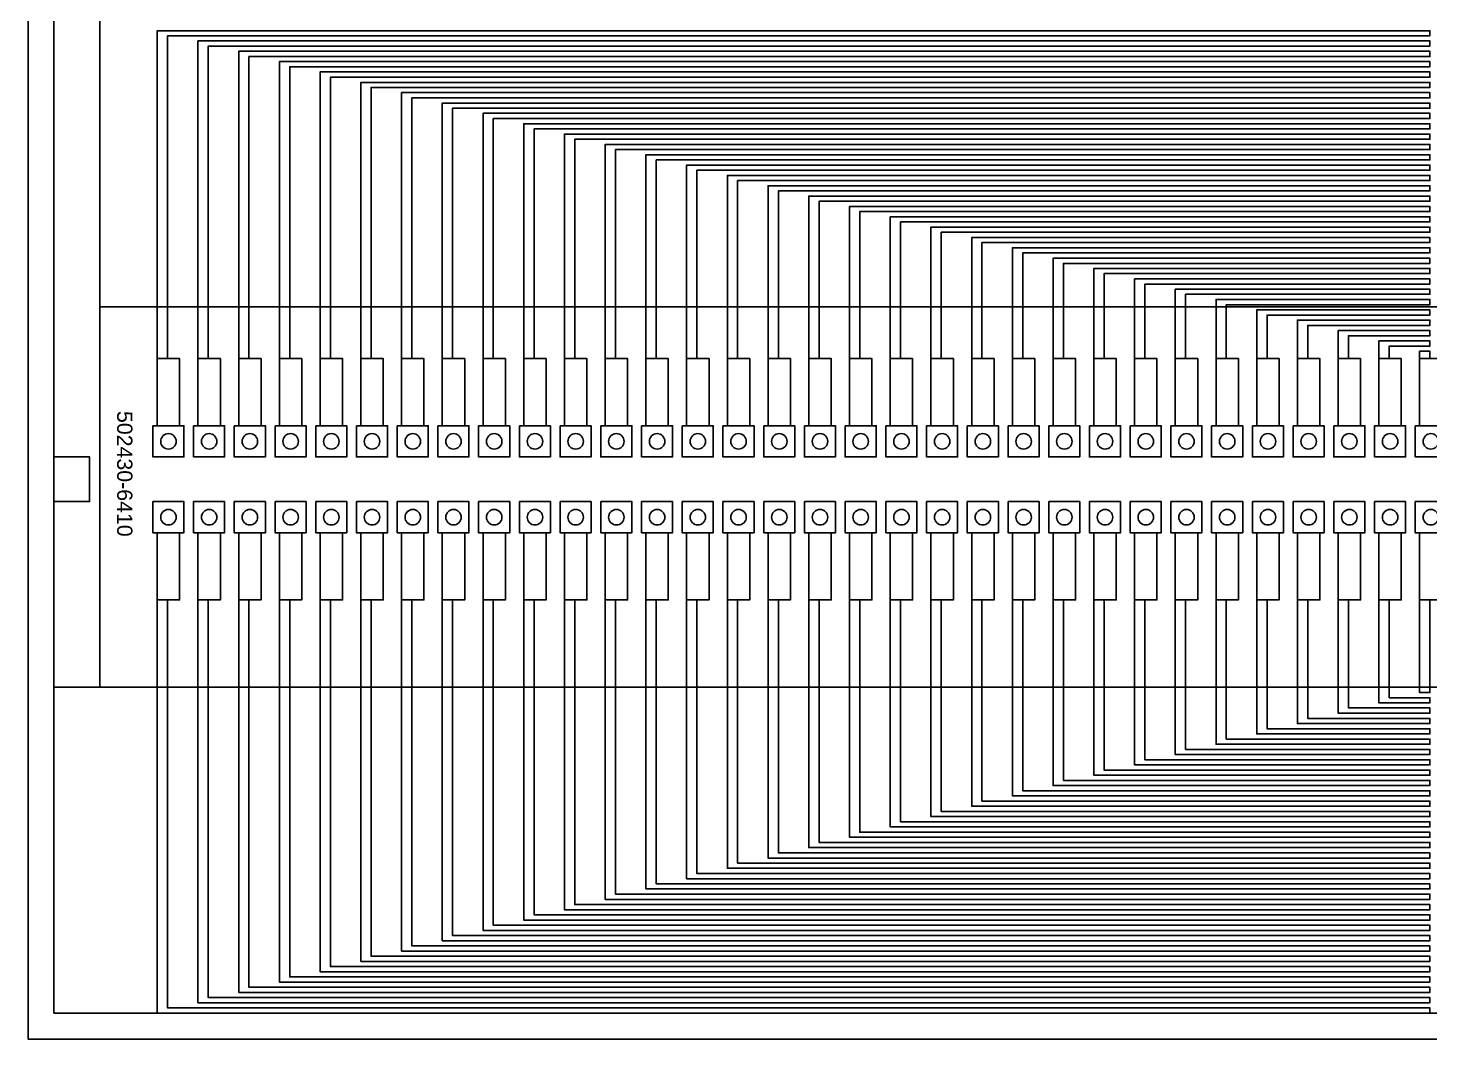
# Model space of a CAD drawing. Header units: inches. Extents: x 67224 to 207569, y -39728 to -14154.
# Drawn here: x 153707 to 167477, y -36054 to -26122 of the extents above; entities that cross this region are included whole.
import ezdxf

# ---------------------------------------------------------------- set-up
doc = ezdxf.new("R2010")
doc.units = ezdxf.units.IN
doc.header["$MEASUREMENT"] = 0
for name, color, linetype in [('board outline', 130, 'Continuous'), ('bottom copper', 160, 'Continuous'), ('bottom solder mask', 94, 'Continuous'), ('drill', 44, 'Continuous'), ('top copper', 10, 'Continuous'), ('top solder mask', 90, 'Continuous')]:
    doc.layers.add(name, color=color, linetype=linetype)
doc.styles.get("Standard").update_dxf_attribs({"font": 'arial.ttf'})

msp = doc.modelspace()

# ---------------------------------------------------------------- linework, layer by layer
at = {"layer": 'board outline'}
msp.add_lwpolyline([(153707, -17028), (153707, -36054), (172370, -36054), (172370, -32904), (188906, -32904), (188906, -36054), (207569, -36054), (207569, -17028), (193980, -17028), (193980, -15974), (167296, -15974), (167296, -17028)], close=True, dxfattribs=at)
at = {"layer": 'bottom copper'}
for points in [[(153961, -19821), (153961, -32599), (154412, -32599), (154412, -19821)], [(154412, -23382), (168118, -23382), (168118, -28862), (154412, -28862)], [(154976, -30030), (154976, -29370), (155196, -29370), (155196, -30030)], [(155376, -30030), (155376, -29370), (155596, -29370), (155596, -30030)], [(155776, -30030), (155776, -29370), (155996, -29370), (155996, -30030)], [(156176, -30030), (156176, -29370), (156396, -29370), (156396, -30030)], [(156576, -30030), (156576, -29370), (156796, -29370), (156796, -30030)], [(156976, -30030), (156976, -29370), (157196, -29370), (157196, -30030)], [(157376, -30030), (157376, -29370), (157596, -29370), (157596, -30030)], [(157776, -30030), (157776, -29370), (157996, -29370), (157996, -30030)], [(158176, -30030), (158176, -29370), (158396, -29370), (158396, -30030)], [(158576, -30030), (158576, -29370), (158796, -29370), (158796, -30030)], [(158976, -30030), (158976, -29370), (159196, -29370), (159196, -30030)], [(159376, -30030), (159376, -29370), (159596, -29370), (159596, -30030)], [(159776, -30030), (159776, -29370), (159996, -29370), (159996, -30030)], [(160176, -30030), (160176, -29370), (160396, -29370), (160396, -30030)], [(160576, -30030), (160576, -29370), (160796, -29370), (160796, -30030)], [(160976, -30030), (160976, -29370), (161196, -29370), (161196, -30030)], [(161376, -30030), (161376, -29370), (161596, -29370), (161596, -30030)], [(161776, -30030), (161776, -29370), (161996, -29370), (161996, -30030)], [(162176, -30030), (162176, -29370), (162396, -29370), (162396, -30030)], [(162576, -30030), (162576, -29370), (162796, -29370), (162796, -30030)], [(162976, -30030), (162976, -29370), (163196, -29370), (163196, -30030)], [(163376, -30030), (163376, -29370), (163596, -29370), (163596, -30030)], [(163776, -30030), (163776, -29370), (163996, -29370), (163996, -30030)], [(164176, -30030), (164176, -29370), (164396, -29370), (164396, -30030)], [(164576, -30030), (164576, -29370), (164796, -29370), (164796, -30030)], [(164976, -30030), (164976, -29370), (165196, -29370), (165196, -30030)], [(165376, -30030), (165376, -29370), (165596, -29370), (165596, -30030)], [(165776, -30030), (165776, -29370), (165996, -29370), (165996, -30030)], [(166176, -30030), (166176, -29370), (166396, -29370), (166396, -30030)], [(166576, -30030), (166576, -29370), (166796, -29370), (166796, -30030)], [(166976, -30030), (166976, -29370), (167196, -29370), (167196, -30030)], [(167376, -30030), (167376, -29370), (167596, -29370), (167596, -30030)], [(154933, -30030), (155238, -30030), (155238, -30335), (154933, -30335)], [(155333, -30030), (155638, -30030), (155638, -30335), (155333, -30335)], [(155733, -30030), (156038, -30030), (156038, -30335), (155733, -30335)], [(156133, -30030), (156438, -30030), (156438, -30335), (156133, -30335)], [(156533, -30030), (156838, -30030), (156838, -30335), (156533, -30335)], [(156933, -30030), (157238, -30030), (157238, -30335), (156933, -30335)], [(157333, -30030), (157638, -30030), (157638, -30335), (157333, -30335)], [(157733, -30030), (158038, -30030), (158038, -30335), (157733, -30335)], [(158133, -30030), (158438, -30030), (158438, -30335), (158133, -30335)], [(158533, -30030), (158838, -30030), (158838, -30335), (158533, -30335)], [(158933, -30030), (159238, -30030), (159238, -30335), (158933, -30335)], [(159333, -30030), (159638, -30030), (159638, -30335), (159333, -30335)], [(159733, -30030), (160038, -30030), (160038, -30335), (159733, -30335)], [(160133, -30030), (160438, -30030), (160438, -30335), (160133, -30335)], [(160533, -30030), (160838, -30030), (160838, -30335), (160533, -30335)], [(160933, -30030), (161238, -30030), (161238, -30335), (160933, -30335)], [(161333, -30030), (161638, -30030), (161638, -30335), (161333, -30335)], [(161733, -30030), (162038, -30030), (162038, -30335), (161733, -30335)], [(162133, -30030), (162438, -30030), (162438, -30335), (162133, -30335)], [(162533, -30030), (162838, -30030), (162838, -30335), (162533, -30335)], [(162933, -30030), (163238, -30030), (163238, -30335), (162933, -30335)], [(163333, -30030), (163638, -30030), (163638, -30335), (163333, -30335)], [(163733, -30030), (164038, -30030), (164038, -30335), (163733, -30335)], [(164133, -30030), (164438, -30030), (164438, -30335), (164133, -30335)], [(164533, -30030), (164838, -30030), (164838, -30335), (164533, -30335)], [(164933, -30030), (165238, -30030), (165238, -30335), (164933, -30335)], [(165333, -30030), (165638, -30030), (165638, -30335), (165333, -30335)], [(165733, -30030), (166038, -30030), (166038, -30335), (165733, -30335)], [(166133, -30030), (166438, -30030), (166438, -30335), (166133, -30335)], [(166533, -30030), (166838, -30030), (166838, -30335), (166533, -30335)], [(166933, -30030), (167238, -30030), (167238, -30335), (166933, -30335)], [(167333, -30030), (167638, -30030), (167638, -30335), (167333, -30335)], [(154933, -30775), (155238, -30775), (155238, -31080), (154933, -31080)], [(155333, -30775), (155638, -30775), (155638, -31080), (155333, -31080)], [(155733, -30775), (156038, -30775), (156038, -31080), (155733, -31080)], [(156133, -30775), (156438, -30775), (156438, -31080), (156133, -31080)], [(156533, -30775), (156838, -30775), (156838, -31080), (156533, -31080)], [(156933, -30775), (157238, -30775), (157238, -31080), (156933, -31080)], [(157333, -30775), (157638, -30775), (157638, -31080), (157333, -31080)], [(157733, -30775), (158038, -30775), (158038, -31080), (157733, -31080)], [(158133, -30775), (158438, -30775), (158438, -31080), (158133, -31080)], [(158533, -30775), (158838, -30775), (158838, -31080), (158533, -31080)], [(158933, -30775), (159238, -30775), (159238, -31080), (158933, -31080)], [(159333, -30775), (159638, -30775), (159638, -31080), (159333, -31080)], [(159733, -30775), (160038, -30775), (160038, -31080), (159733, -31080)], [(160133, -30775), (160438, -30775), (160438, -31080), (160133, -31080)], [(160533, -30775), (160838, -30775), (160838, -31080), (160533, -31080)], [(160933, -30775), (161238, -30775), (161238, -31080), (160933, -31080)], [(161333, -30775), (161638, -30775), (161638, -31080), (161333, -31080)], [(161733, -30775), (162038, -30775), (162038, -31080), (161733, -31080)], [(162133, -30775), (162438, -30775), (162438, -31080), (162133, -31080)], [(162533, -30775), (162838, -30775), (162838, -31080), (162533, -31080)], [(162933, -30775), (163238, -30775), (163238, -31080), (162933, -31080)], [(163333, -30775), (163638, -30775), (163638, -31080), (163333, -31080)], [(163733, -30775), (164038, -30775), (164038, -31080), (163733, -31080)], [(164133, -30775), (164438, -30775), (164438, -31080), (164133, -31080)], [(164533, -30775), (164838, -30775), (164838, -31080), (164533, -31080)], [(164933, -30775), (165238, -30775), (165238, -31080), (164933, -31080)], [(165333, -30775), (165638, -30775), (165638, -31080), (165333, -31080)], [(165733, -30775), (166038, -30775), (166038, -31080), (165733, -31080)], [(166133, -30775), (166438, -30775), (166438, -31080), (166133, -31080)], [(166533, -30775), (166838, -30775), (166838, -31080), (166533, -31080)], [(166933, -30775), (167238, -30775), (167238, -31080), (166933, -31080)], [(167333, -30775), (167638, -30775), (167638, -31080), (167333, -31080)], [(154976, -31740), (154976, -31080), (155196, -31080), (155196, -31740)], [(155376, -31740), (155376, -31080), (155596, -31080), (155596, -31740)], [(155776, -31740), (155776, -31080), (155996, -31080), (155996, -31740)], [(156176, -31740), (156176, -31080), (156396, -31080), (156396, -31740)], [(156576, -31740), (156576, -31080), (156796, -31080), (156796, -31740)], [(156976, -31740), (156976, -31080), (157196, -31080), (157196, -31740)], [(157376, -31740), (157376, -31080), (157596, -31080), (157596, -31740)], [(157776, -31740), (157776, -31080), (157996, -31080), (157996, -31740)], [(158176, -31740), (158176, -31080), (158396, -31080), (158396, -31740)], [(158576, -31740), (158576, -31080), (158796, -31080), (158796, -31740)], [(158976, -31740), (158976, -31080), (159196, -31080), (159196, -31740)], [(159376, -31740), (159376, -31080), (159596, -31080), (159596, -31740)], [(159776, -31740), (159776, -31080), (159996, -31080), (159996, -31740)], [(160176, -31740), (160176, -31080), (160396, -31080), (160396, -31740)], [(160576, -31740), (160576, -31080), (160796, -31080), (160796, -31740)], [(160976, -31740), (160976, -31080), (161196, -31080), (161196, -31740)], [(161376, -31740), (161376, -31080), (161596, -31080), (161596, -31740)], [(161776, -31740), (161776, -31080), (161996, -31080), (161996, -31740)], [(162176, -31740), (162176, -31080), (162396, -31080), (162396, -31740)], [(162576, -31740), (162576, -31080), (162796, -31080), (162796, -31740)], [(162976, -31740), (162976, -31080), (163196, -31080), (163196, -31740)], [(163376, -31740), (163376, -31080), (163596, -31080), (163596, -31740)], [(163776, -31740), (163776, -31080), (163996, -31080), (163996, -31740)], [(164176, -31740), (164176, -31080), (164396, -31080), (164396, -31740)], [(164576, -31740), (164576, -31080), (164796, -31080), (164796, -31740)], [(164976, -31740), (164976, -31080), (165196, -31080), (165196, -31740)], [(165376, -31740), (165376, -31080), (165596, -31080), (165596, -31740)], [(165776, -31740), (165776, -31080), (165996, -31080), (165996, -31740)], [(166176, -31740), (166176, -31080), (166396, -31080), (166396, -31740)], [(166576, -31740), (166576, -31080), (166796, -31080), (166796, -31740)], [(166976, -31740), (166976, -31080), (167196, -31080), (167196, -31740)], [(167376, -31740), (167376, -31080), (167596, -31080), (167596, -31740)], [(172065, -32599), (153961, -32599), (153961, -35800), (172065, -35800)]]:
    msp.add_lwpolyline(points, close=True, dxfattribs=at)
at = {"layer": 'bottom solder mask'}
for points in [[(154976, -30030), (154976, -29370), (155196, -29370), (155196, -30030)], [(155376, -30030), (155376, -29370), (155596, -29370), (155596, -30030)], [(155776, -30030), (155776, -29370), (155996, -29370), (155996, -30030)], [(156176, -30030), (156176, -29370), (156396, -29370), (156396, -30030)], [(156576, -30030), (156576, -29370), (156796, -29370), (156796, -30030)], [(156976, -30030), (156976, -29370), (157196, -29370), (157196, -30030)], [(157376, -30030), (157376, -29370), (157596, -29370), (157596, -30030)], [(157776, -30030), (157776, -29370), (157996, -29370), (157996, -30030)], [(158176, -30030), (158176, -29370), (158396, -29370), (158396, -30030)], [(158576, -30030), (158576, -29370), (158796, -29370), (158796, -30030)], [(158976, -30030), (158976, -29370), (159196, -29370), (159196, -30030)], [(159376, -30030), (159376, -29370), (159596, -29370), (159596, -30030)], [(159776, -30030), (159776, -29370), (159996, -29370), (159996, -30030)], [(160176, -30030), (160176, -29370), (160396, -29370), (160396, -30030)], [(160576, -30030), (160576, -29370), (160796, -29370), (160796, -30030)], [(160976, -30030), (160976, -29370), (161196, -29370), (161196, -30030)], [(161376, -30030), (161376, -29370), (161596, -29370), (161596, -30030)], [(161776, -30030), (161776, -29370), (161996, -29370), (161996, -30030)], [(162176, -30030), (162176, -29370), (162396, -29370), (162396, -30030)], [(162576, -30030), (162576, -29370), (162796, -29370), (162796, -30030)], [(162976, -30030), (162976, -29370), (163196, -29370), (163196, -30030)], [(163376, -30030), (163376, -29370), (163596, -29370), (163596, -30030)], [(163776, -30030), (163776, -29370), (163996, -29370), (163996, -30030)], [(164176, -30030), (164176, -29370), (164396, -29370), (164396, -30030)], [(164576, -30030), (164576, -29370), (164796, -29370), (164796, -30030)], [(164976, -30030), (164976, -29370), (165196, -29370), (165196, -30030)], [(165376, -30030), (165376, -29370), (165596, -29370), (165596, -30030)], [(165776, -30030), (165776, -29370), (165996, -29370), (165996, -30030)], [(166176, -30030), (166176, -29370), (166396, -29370), (166396, -30030)], [(166576, -30030), (166576, -29370), (166796, -29370), (166796, -30030)], [(166976, -30030), (166976, -29370), (167196, -29370), (167196, -30030)], [(167376, -30030), (167376, -29370), (167596, -29370), (167596, -30030)], [(153961, -30775), (153961, -30335), (154311, -30335), (154311, -30775)], [(154976, -31740), (154976, -31080), (155196, -31080), (155196, -31740)], [(155376, -31740), (155376, -31080), (155596, -31080), (155596, -31740)], [(155776, -31740), (155776, -31080), (155996, -31080), (155996, -31740)], [(156176, -31740), (156176, -31080), (156396, -31080), (156396, -31740)], [(156576, -31740), (156576, -31080), (156796, -31080), (156796, -31740)], [(156976, -31740), (156976, -31080), (157196, -31080), (157196, -31740)], [(157376, -31740), (157376, -31080), (157596, -31080), (157596, -31740)], [(157776, -31740), (157776, -31080), (157996, -31080), (157996, -31740)], [(158176, -31740), (158176, -31080), (158396, -31080), (158396, -31740)], [(158576, -31740), (158576, -31080), (158796, -31080), (158796, -31740)], [(158976, -31740), (158976, -31080), (159196, -31080), (159196, -31740)], [(159376, -31740), (159376, -31080), (159596, -31080), (159596, -31740)], [(159776, -31740), (159776, -31080), (159996, -31080), (159996, -31740)], [(160176, -31740), (160176, -31080), (160396, -31080), (160396, -31740)], [(160576, -31740), (160576, -31080), (160796, -31080), (160796, -31740)], [(160976, -31740), (160976, -31080), (161196, -31080), (161196, -31740)], [(161376, -31740), (161376, -31080), (161596, -31080), (161596, -31740)], [(161776, -31740), (161776, -31080), (161996, -31080), (161996, -31740)], [(162176, -31740), (162176, -31080), (162396, -31080), (162396, -31740)], [(162576, -31740), (162576, -31080), (162796, -31080), (162796, -31740)], [(162976, -31740), (162976, -31080), (163196, -31080), (163196, -31740)], [(163376, -31740), (163376, -31080), (163596, -31080), (163596, -31740)], [(163776, -31740), (163776, -31080), (163996, -31080), (163996, -31740)], [(164176, -31740), (164176, -31080), (164396, -31080), (164396, -31740)], [(164576, -31740), (164576, -31080), (164796, -31080), (164796, -31740)], [(164976, -31740), (164976, -31080), (165196, -31080), (165196, -31740)], [(165376, -31740), (165376, -31080), (165596, -31080), (165596, -31740)], [(165776, -31740), (165776, -31080), (165996, -31080), (165996, -31740)], [(166176, -31740), (166176, -31080), (166396, -31080), (166396, -31740)], [(166576, -31740), (166576, -31080), (166796, -31080), (166796, -31740)], [(166976, -31740), (166976, -31080), (167196, -31080), (167196, -31740)], [(167376, -31740), (167376, -31080), (167596, -31080), (167596, -31740)]]:
    msp.add_lwpolyline(points, close=True, dxfattribs=at)
at = {"layer": 'drill'}
for centre in [(155086, -30183), (155486, -30183), (155886, -30183), (156286, -30183), (156686, -30183), (157086, -30183), (157486, -30183), (157886, -30183), (158286, -30183), (158686, -30183), (159086, -30183), (159486, -30183), (159886, -30183), (160286, -30183), (160686, -30183), (161086, -30183), (161486, -30183), (161886, -30183), (162286, -30183), (162686, -30183), (163086, -30183), (163486, -30183), (163886, -30183), (164286, -30183), (164686, -30183), (165086, -30183), (165486, -30183), (165886, -30183), (166286, -30183), (166686, -30183), (167086, -30183), (167486, -30183), (155086, -30928), (155486, -30928), (155886, -30928), (156286, -30928), (156686, -30928), (157086, -30928), (157486, -30928), (157886, -30928), (158286, -30928), (158686, -30928), (159086, -30928), (159486, -30928), (159886, -30928), (160286, -30928), (160686, -30928), (161086, -30928), (161486, -30928), (161886, -30928), (162286, -30928), (162686, -30928), (163086, -30928), (163486, -30928), (163886, -30928), (164286, -30928), (164686, -30928), (165086, -30928), (165486, -30928), (165886, -30928), (166286, -30928), (166686, -30928), (167086, -30928), (167486, -30928)]:
    msp.add_circle(centre, 76.2, dxfattribs=at)
at = {"layer": 'top copper'}
for points in [[(154976, -29370), (155077, -29370), (155077, -26198), (167477, -26198), (167477, -26148), (154976, -26148)], [(155376, -29370), (155477, -29370), (155477, -26300), (167477, -26300), (167477, -26249), (155376, -26249)], [(155776, -29370), (155877, -29370), (155877, -26402), (167477, -26402), (167477, -26351), (155776, -26351)], [(156176, -29370), (156277, -29370), (156277, -26503), (167477, -26503), (167477, -26452), (156176, -26452)], [(156576, -29370), (156677, -29370), (156677, -26605), (167477, -26605), (167477, -26554), (156576, -26554)], [(156976, -29370), (157077, -29370), (157077, -26706), (167477, -26706), (167477, -26656), (156976, -26656)], [(157376, -29370), (157477, -29370), (157477, -26808), (167477, -26808), (167477, -26757), (157376, -26757)], [(157776, -29370), (157877, -29370), (157877, -26910), (167477, -26910), (167477, -26859), (157776, -26859)], [(158176, -29370), (158277, -29370), (158277, -27011), (167477, -27011), (167477, -26960), (158176, -26960)], [(158576, -29370), (158677, -29370), (158677, -27113), (167477, -27113), (167477, -27062), (158576, -27062)], [(158976, -29370), (159077, -29370), (159077, -27214), (167477, -27214), (167477, -27164), (158976, -27164)], [(159376, -29370), (159477, -29370), (159477, -27316), (167477, -27316), (167477, -27265), (159376, -27265)], [(159776, -29370), (159877, -29370), (159877, -27418), (167477, -27418), (167477, -27367), (159776, -27367)], [(160176, -29370), (160277, -29370), (160277, -27519), (167477, -27519), (167477, -27468), (160176, -27468)], [(160576, -29370), (160677, -29370), (160677, -27621), (167477, -27621), (167477, -27570), (160576, -27570)], [(160976, -29370), (161077, -29370), (161077, -27722), (167477, -27722), (167477, -27672), (160976, -27672)], [(161376, -29370), (161477, -29370), (161477, -27824), (167477, -27824), (167477, -27773), (161376, -27773)], [(161776, -29370), (161877, -29370), (161877, -27926), (167477, -27926), (167477, -27875), (161776, -27875)], [(162176, -29370), (162277, -29370), (162277, -28027), (167477, -28027), (167477, -27976), (162176, -27976)], [(162576, -29370), (162677, -29370), (162677, -28129), (167477, -28129), (167477, -28078), (162576, -28078)], [(162976, -29370), (163077, -29370), (163077, -28230), (167477, -28230), (167477, -28180), (162976, -28180)], [(163376, -29370), (163477, -29370), (163477, -28332), (167477, -28332), (167477, -28281), (163376, -28281)], [(163776, -29370), (163877, -29370), (163877, -28434), (167477, -28434), (167477, -28383), (163776, -28383)], [(164176, -29370), (164277, -29370), (164277, -28535), (167477, -28535), (167477, -28484), (164176, -28484)], [(164576, -29370), (164677, -29370), (164677, -28637), (167477, -28637), (167477, -28586), (164576, -28586)], [(164976, -29370), (165077, -29370), (165077, -28738), (167477, -28738), (167477, -28688), (164976, -28688)], [(165376, -29370), (165477, -29370), (165477, -28840), (167477, -28840), (167477, -28789), (165376, -28789)], [(165776, -29370), (165877, -29370), (165877, -28942), (167477, -28942), (167477, -28891), (165776, -28891)], [(166176, -29370), (166277, -29370), (166277, -29043), (167477, -29043), (167477, -28992), (166176, -28992)], [(166576, -29370), (166677, -29370), (166677, -29145), (167477, -29145), (167477, -29094), (166576, -29094)], [(166976, -29370), (167077, -29370), (167077, -29246), (167477, -29246), (167477, -29196), (166976, -29196)], [(167376, -29370), (167477, -29370), (167477, -29348), (167477, -29348), (167477, -29297), (167376, -29297)], [(154976, -30030), (154976, -29370), (155196, -29370), (155196, -30030)], [(155376, -30030), (155376, -29370), (155596, -29370), (155596, -30030)], [(155776, -30030), (155776, -29370), (155996, -29370), (155996, -30030)], [(156176, -30030), (156176, -29370), (156396, -29370), (156396, -30030)], [(156576, -30030), (156576, -29370), (156796, -29370), (156796, -30030)], [(156976, -30030), (156976, -29370), (157196, -29370), (157196, -30030)], [(157376, -30030), (157376, -29370), (157596, -29370), (157596, -30030)], [(157776, -30030), (157776, -29370), (157996, -29370), (157996, -30030)], [(158176, -30030), (158176, -29370), (158396, -29370), (158396, -30030)], [(158576, -30030), (158576, -29370), (158796, -29370), (158796, -30030)], [(158976, -30030), (158976, -29370), (159196, -29370), (159196, -30030)], [(159376, -30030), (159376, -29370), (159596, -29370), (159596, -30030)], [(159776, -30030), (159776, -29370), (159996, -29370), (159996, -30030)], [(160176, -30030), (160176, -29370), (160396, -29370), (160396, -30030)], [(160576, -30030), (160576, -29370), (160796, -29370), (160796, -30030)], [(160976, -30030), (160976, -29370), (161196, -29370), (161196, -30030)], [(161376, -30030), (161376, -29370), (161596, -29370), (161596, -30030)], [(161776, -30030), (161776, -29370), (161996, -29370), (161996, -30030)], [(162176, -30030), (162176, -29370), (162396, -29370), (162396, -30030)], [(162576, -30030), (162576, -29370), (162796, -29370), (162796, -30030)], [(162976, -30030), (162976, -29370), (163196, -29370), (163196, -30030)], [(163376, -30030), (163376, -29370), (163596, -29370), (163596, -30030)], [(163776, -30030), (163776, -29370), (163996, -29370), (163996, -30030)], [(164176, -30030), (164176, -29370), (164396, -29370), (164396, -30030)], [(164576, -30030), (164576, -29370), (164796, -29370), (164796, -30030)], [(164976, -30030), (164976, -29370), (165196, -29370), (165196, -30030)], [(165376, -30030), (165376, -29370), (165596, -29370), (165596, -30030)], [(165776, -30030), (165776, -29370), (165996, -29370), (165996, -30030)], [(166176, -30030), (166176, -29370), (166396, -29370), (166396, -30030)], [(166576, -30030), (166576, -29370), (166796, -29370), (166796, -30030)], [(166976, -30030), (166976, -29370), (167196, -29370), (167196, -30030)], [(167376, -30030), (167376, -29370), (167596, -29370), (167596, -30030)], [(154933, -30030), (155238, -30030), (155238, -30335), (154933, -30335)], [(155333, -30030), (155638, -30030), (155638, -30335), (155333, -30335)], [(155733, -30030), (156038, -30030), (156038, -30335), (155733, -30335)], [(156133, -30030), (156438, -30030), (156438, -30335), (156133, -30335)], [(156533, -30030), (156838, -30030), (156838, -30335), (156533, -30335)], [(156933, -30030), (157238, -30030), (157238, -30335), (156933, -30335)], [(157333, -30030), (157638, -30030), (157638, -30335), (157333, -30335)], [(157733, -30030), (158038, -30030), (158038, -30335), (157733, -30335)], [(158133, -30030), (158438, -30030), (158438, -30335), (158133, -30335)], [(158533, -30030), (158838, -30030), (158838, -30335), (158533, -30335)], [(158933, -30030), (159238, -30030), (159238, -30335), (158933, -30335)], [(159333, -30030), (159638, -30030), (159638, -30335), (159333, -30335)], [(159733, -30030), (160038, -30030), (160038, -30335), (159733, -30335)], [(160133, -30030), (160438, -30030), (160438, -30335), (160133, -30335)], [(160533, -30030), (160838, -30030), (160838, -30335), (160533, -30335)], [(160933, -30030), (161238, -30030), (161238, -30335), (160933, -30335)], [(161333, -30030), (161638, -30030), (161638, -30335), (161333, -30335)], [(161733, -30030), (162038, -30030), (162038, -30335), (161733, -30335)], [(162133, -30030), (162438, -30030), (162438, -30335), (162133, -30335)], [(162533, -30030), (162838, -30030), (162838, -30335), (162533, -30335)], [(162933, -30030), (163238, -30030), (163238, -30335), (162933, -30335)], [(163333, -30030), (163638, -30030), (163638, -30335), (163333, -30335)], [(163733, -30030), (164038, -30030), (164038, -30335), (163733, -30335)], [(164133, -30030), (164438, -30030), (164438, -30335), (164133, -30335)], [(164533, -30030), (164838, -30030), (164838, -30335), (164533, -30335)], [(164933, -30030), (165238, -30030), (165238, -30335), (164933, -30335)], [(165333, -30030), (165638, -30030), (165638, -30335), (165333, -30335)], [(165733, -30030), (166038, -30030), (166038, -30335), (165733, -30335)], [(166133, -30030), (166438, -30030), (166438, -30335), (166133, -30335)], [(166533, -30030), (166838, -30030), (166838, -30335), (166533, -30335)], [(166933, -30030), (167238, -30030), (167238, -30335), (166933, -30335)], [(167333, -30030), (167638, -30030), (167638, -30335), (167333, -30335)], [(154311, -30335), (154311, -30775), (153961, -30775), (153961, -30335)], [(154933, -30775), (155238, -30775), (155238, -31080), (154933, -31080)], [(155333, -30775), (155638, -30775), (155638, -31080), (155333, -31080)], [(155733, -30775), (156038, -30775), (156038, -31080), (155733, -31080)], [(156133, -30775), (156438, -30775), (156438, -31080), (156133, -31080)], [(156533, -30775), (156838, -30775), (156838, -31080), (156533, -31080)], [(156933, -30775), (157238, -30775), (157238, -31080), (156933, -31080)], [(157333, -30775), (157638, -30775), (157638, -31080), (157333, -31080)], [(157733, -30775), (158038, -30775), (158038, -31080), (157733, -31080)], [(158133, -30775), (158438, -30775), (158438, -31080), (158133, -31080)], [(158533, -30775), (158838, -30775), (158838, -31080), (158533, -31080)], [(158933, -30775), (159238, -30775), (159238, -31080), (158933, -31080)], [(159333, -30775), (159638, -30775), (159638, -31080), (159333, -31080)], [(159733, -30775), (160038, -30775), (160038, -31080), (159733, -31080)], [(160133, -30775), (160438, -30775), (160438, -31080), (160133, -31080)], [(160533, -30775), (160838, -30775), (160838, -31080), (160533, -31080)], [(160933, -30775), (161238, -30775), (161238, -31080), (160933, -31080)], [(161333, -30775), (161638, -30775), (161638, -31080), (161333, -31080)], [(161733, -30775), (162038, -30775), (162038, -31080), (161733, -31080)], [(162133, -30775), (162438, -30775), (162438, -31080), (162133, -31080)], [(162533, -30775), (162838, -30775), (162838, -31080), (162533, -31080)], [(162933, -30775), (163238, -30775), (163238, -31080), (162933, -31080)], [(163333, -30775), (163638, -30775), (163638, -31080), (163333, -31080)], [(163733, -30775), (164038, -30775), (164038, -31080), (163733, -31080)], [(164133, -30775), (164438, -30775), (164438, -31080), (164133, -31080)], [(164533, -30775), (164838, -30775), (164838, -31080), (164533, -31080)], [(164933, -30775), (165238, -30775), (165238, -31080), (164933, -31080)], [(165333, -30775), (165638, -30775), (165638, -31080), (165333, -31080)], [(165733, -30775), (166038, -30775), (166038, -31080), (165733, -31080)], [(166133, -30775), (166438, -30775), (166438, -31080), (166133, -31080)], [(166533, -30775), (166838, -30775), (166838, -31080), (166533, -31080)], [(166933, -30775), (167238, -30775), (167238, -31080), (166933, -31080)], [(167333, -30775), (167638, -30775), (167638, -31080), (167333, -31080)], [(154976, -31740), (154976, -31080), (155196, -31080), (155196, -31740)], [(155376, -31740), (155376, -31080), (155596, -31080), (155596, -31740)], [(155776, -31740), (155776, -31080), (155996, -31080), (155996, -31740)], [(156176, -31740), (156176, -31080), (156396, -31080), (156396, -31740)], [(156576, -31740), (156576, -31080), (156796, -31080), (156796, -31740)], [(156976, -31740), (156976, -31080), (157196, -31080), (157196, -31740)], [(157376, -31740), (157376, -31080), (157596, -31080), (157596, -31740)], [(157776, -31740), (157776, -31080), (157996, -31080), (157996, -31740)], [(158176, -31740), (158176, -31080), (158396, -31080), (158396, -31740)], [(158576, -31740), (158576, -31080), (158796, -31080), (158796, -31740)], [(158976, -31740), (158976, -31080), (159196, -31080), (159196, -31740)], [(159376, -31740), (159376, -31080), (159596, -31080), (159596, -31740)], [(159776, -31740), (159776, -31080), (159996, -31080), (159996, -31740)], [(160176, -31740), (160176, -31080), (160396, -31080), (160396, -31740)], [(160576, -31740), (160576, -31080), (160796, -31080), (160796, -31740)], [(160976, -31740), (160976, -31080), (161196, -31080), (161196, -31740)], [(161376, -31740), (161376, -31080), (161596, -31080), (161596, -31740)], [(161776, -31740), (161776, -31080), (161996, -31080), (161996, -31740)], [(162176, -31740), (162176, -31080), (162396, -31080), (162396, -31740)], [(162576, -31740), (162576, -31080), (162796, -31080), (162796, -31740)], [(162976, -31740), (162976, -31080), (163196, -31080), (163196, -31740)], [(163376, -31740), (163376, -31080), (163596, -31080), (163596, -31740)], [(163776, -31740), (163776, -31080), (163996, -31080), (163996, -31740)], [(164176, -31740), (164176, -31080), (164396, -31080), (164396, -31740)], [(164576, -31740), (164576, -31080), (164796, -31080), (164796, -31740)], [(164976, -31740), (164976, -31080), (165196, -31080), (165196, -31740)], [(165376, -31740), (165376, -31080), (165596, -31080), (165596, -31740)], [(165776, -31740), (165776, -31080), (165996, -31080), (165996, -31740)], [(166176, -31740), (166176, -31080), (166396, -31080), (166396, -31740)], [(166576, -31740), (166576, -31080), (166796, -31080), (166796, -31740)], [(166976, -31740), (166976, -31080), (167196, -31080), (167196, -31740)], [(167376, -31740), (167376, -31080), (167596, -31080), (167596, -31740)], [(154976, -31740), (155077, -31740), (155077, -35749), (167477, -35749), (167477, -35800), (154976, -35800)], [(155376, -31740), (155477, -31740), (155477, -35647), (167477, -35647), (167477, -35698), (155376, -35698)], [(155776, -31740), (155877, -31740), (155877, -35546), (167477, -35546), (167477, -35596), (155776, -35596)], [(156176, -31740), (156277, -31740), (156277, -35444), (167477, -35444), (167477, -35495), (156176, -35495)], [(156576, -31740), (156677, -31740), (156677, -35342), (167477, -35342), (167477, -35393), (156576, -35393)], [(156976, -31740), (157077, -31740), (157077, -35241), (167477, -35241), (167477, -35292), (156976, -35292)], [(157376, -31740), (157477, -31740), (157477, -35139), (167477, -35139), (167477, -35190), (157376, -35190)], [(157776, -31740), (157877, -31740), (157877, -35038), (167477, -35038), (167477, -35088), (157776, -35088)], [(158176, -31740), (158277, -31740), (158277, -34936), (167477, -34936), (167477, -34987), (158176, -34987)], [(158576, -31740), (158677, -31740), (158677, -34834), (167477, -34834), (167477, -34885), (158576, -34885)], [(158976, -31740), (159077, -31740), (159077, -34733), (167477, -34733), (167477, -34784), (158976, -34784)], [(159376, -31740), (159477, -31740), (159477, -34631), (167477, -34631), (167477, -34682), (159376, -34682)], [(159776, -31740), (159877, -31740), (159877, -34530), (167477, -34530), (167477, -34580), (159776, -34580)], [(160176, -31740), (160277, -31740), (160277, -34428), (167477, -34428), (167477, -34479), (160176, -34479)], [(160576, -31740), (160677, -31740), (160677, -34326), (167477, -34326), (167477, -34377), (160576, -34377)], [(160976, -31740), (161077, -31740), (161077, -34225), (167477, -34225), (167477, -34276), (160976, -34276)], [(161376, -31740), (161477, -31740), (161477, -34123), (167477, -34123), (167477, -34174), (161376, -34174)], [(161776, -31740), (161877, -31740), (161877, -34022), (167477, -34022), (167477, -34072), (161776, -34072)], [(162176, -31740), (162277, -31740), (162277, -33920), (167477, -33920), (167477, -33971), (162176, -33971)], [(162576, -31740), (162677, -31740), (162677, -33818), (167477, -33818), (167477, -33869), (162576, -33869)], [(162976, -31740), (163077, -31740), (163077, -33717), (167477, -33717), (167477, -33768), (162976, -33768)], [(163376, -31740), (163477, -31740), (163477, -33615), (167477, -33615), (167477, -33666), (163376, -33666)], [(163776, -31740), (163877, -31740), (163877, -33514), (167477, -33514), (167477, -33564), (163776, -33564)], [(164176, -31740), (164277, -31740), (164277, -33412), (167477, -33412), (167477, -33463), (164176, -33463)], [(164576, -31740), (164677, -31740), (164677, -33310), (167477, -33310), (167477, -33361), (164576, -33361)], [(164976, -31740), (165077, -31740), (165077, -33209), (167477, -33209), (167477, -33260), (164976, -33260)], [(165376, -31740), (165477, -31740), (165477, -33107), (167477, -33107), (167477, -33158), (165376, -33158)], [(165776, -31740), (165877, -31740), (165877, -33006), (167477, -33006), (167477, -33056), (165776, -33056)], [(166176, -31740), (166277, -31740), (166277, -32904), (167477, -32904), (167477, -32955), (166176, -32955)], [(166576, -31740), (166677, -31740), (166677, -32802), (167477, -32802), (167477, -32853), (166576, -32853)], [(166976, -31740), (167077, -31740), (167077, -32701), (167477, -32701), (167477, -32752), (166976, -32752)], [(167376, -31740), (167477, -31740), (167477, -32599), (167477, -32599), (167477, -32650), (167376, -32650)]]:
    msp.add_lwpolyline(points, close=True, dxfattribs=at)
at = {"layer": 'top solder mask'}
for points in [[(154976, -30030), (154976, -29370), (155196, -29370), (155196, -30030)], [(155376, -30030), (155376, -29370), (155596, -29370), (155596, -30030)], [(155776, -30030), (155776, -29370), (155996, -29370), (155996, -30030)], [(156176, -30030), (156176, -29370), (156396, -29370), (156396, -30030)], [(156576, -30030), (156576, -29370), (156796, -29370), (156796, -30030)], [(156976, -30030), (156976, -29370), (157196, -29370), (157196, -30030)], [(157376, -30030), (157376, -29370), (157596, -29370), (157596, -30030)], [(157776, -30030), (157776, -29370), (157996, -29370), (157996, -30030)], [(158176, -30030), (158176, -29370), (158396, -29370), (158396, -30030)], [(158576, -30030), (158576, -29370), (158796, -29370), (158796, -30030)], [(158976, -30030), (158976, -29370), (159196, -29370), (159196, -30030)], [(159376, -30030), (159376, -29370), (159596, -29370), (159596, -30030)], [(159776, -30030), (159776, -29370), (159996, -29370), (159996, -30030)], [(160176, -30030), (160176, -29370), (160396, -29370), (160396, -30030)], [(160576, -30030), (160576, -29370), (160796, -29370), (160796, -30030)], [(160976, -30030), (160976, -29370), (161196, -29370), (161196, -30030)], [(161376, -30030), (161376, -29370), (161596, -29370), (161596, -30030)], [(161776, -30030), (161776, -29370), (161996, -29370), (161996, -30030)], [(162176, -30030), (162176, -29370), (162396, -29370), (162396, -30030)], [(162576, -30030), (162576, -29370), (162796, -29370), (162796, -30030)], [(162976, -30030), (162976, -29370), (163196, -29370), (163196, -30030)], [(163376, -30030), (163376, -29370), (163596, -29370), (163596, -30030)], [(163776, -30030), (163776, -29370), (163996, -29370), (163996, -30030)], [(164176, -30030), (164176, -29370), (164396, -29370), (164396, -30030)], [(164576, -30030), (164576, -29370), (164796, -29370), (164796, -30030)], [(164976, -30030), (164976, -29370), (165196, -29370), (165196, -30030)], [(165376, -30030), (165376, -29370), (165596, -29370), (165596, -30030)], [(165776, -30030), (165776, -29370), (165996, -29370), (165996, -30030)], [(166176, -30030), (166176, -29370), (166396, -29370), (166396, -30030)], [(166576, -30030), (166576, -29370), (166796, -29370), (166796, -30030)], [(166976, -30030), (166976, -29370), (167196, -29370), (167196, -30030)], [(167376, -30030), (167376, -29370), (167596, -29370), (167596, -30030)], [(154311, -30335), (154311, -30775), (153961, -30775), (153961, -30335)], [(154976, -31740), (154976, -31080), (155196, -31080), (155196, -31740)], [(155376, -31740), (155376, -31080), (155596, -31080), (155596, -31740)], [(155776, -31740), (155776, -31080), (155996, -31080), (155996, -31740)], [(156176, -31740), (156176, -31080), (156396, -31080), (156396, -31740)], [(156576, -31740), (156576, -31080), (156796, -31080), (156796, -31740)], [(156976, -31740), (156976, -31080), (157196, -31080), (157196, -31740)], [(157376, -31740), (157376, -31080), (157596, -31080), (157596, -31740)], [(157776, -31740), (157776, -31080), (157996, -31080), (157996, -31740)], [(158176, -31740), (158176, -31080), (158396, -31080), (158396, -31740)], [(158576, -31740), (158576, -31080), (158796, -31080), (158796, -31740)], [(158976, -31740), (158976, -31080), (159196, -31080), (159196, -31740)], [(159376, -31740), (159376, -31080), (159596, -31080), (159596, -31740)], [(159776, -31740), (159776, -31080), (159996, -31080), (159996, -31740)], [(160176, -31740), (160176, -31080), (160396, -31080), (160396, -31740)], [(160576, -31740), (160576, -31080), (160796, -31080), (160796, -31740)], [(160976, -31740), (160976, -31080), (161196, -31080), (161196, -31740)], [(161376, -31740), (161376, -31080), (161596, -31080), (161596, -31740)], [(161776, -31740), (161776, -31080), (161996, -31080), (161996, -31740)], [(162176, -31740), (162176, -31080), (162396, -31080), (162396, -31740)], [(162576, -31740), (162576, -31080), (162796, -31080), (162796, -31740)], [(162976, -31740), (162976, -31080), (163196, -31080), (163196, -31740)], [(163376, -31740), (163376, -31080), (163596, -31080), (163596, -31740)], [(163776, -31740), (163776, -31080), (163996, -31080), (163996, -31740)], [(164176, -31740), (164176, -31080), (164396, -31080), (164396, -31740)], [(164576, -31740), (164576, -31080), (164796, -31080), (164796, -31740)], [(164976, -31740), (164976, -31080), (165196, -31080), (165196, -31740)], [(165376, -31740), (165376, -31080), (165596, -31080), (165596, -31740)], [(165776, -31740), (165776, -31080), (165996, -31080), (165996, -31740)], [(166176, -31740), (166176, -31080), (166396, -31080), (166396, -31740)], [(166576, -31740), (166576, -31080), (166796, -31080), (166796, -31740)], [(166976, -31740), (166976, -31080), (167196, -31080), (167196, -31740)], [(167376, -31740), (167376, -31080), (167596, -31080), (167596, -31740)]]:
    msp.add_lwpolyline(points, close=True, dxfattribs=at)

# ---------------------------------------------------------------- texts
at = {"insert": (154732, -29884), "char_height": 150, "width": 4405.41, "attachment_point": 1, "rotation": 270}
msp.add_mtext('502430-6410', dxfattribs=at)
msp.add_mtext('502430-6410', dxfattribs=at)

doc.saveas('drawing.dxf')
